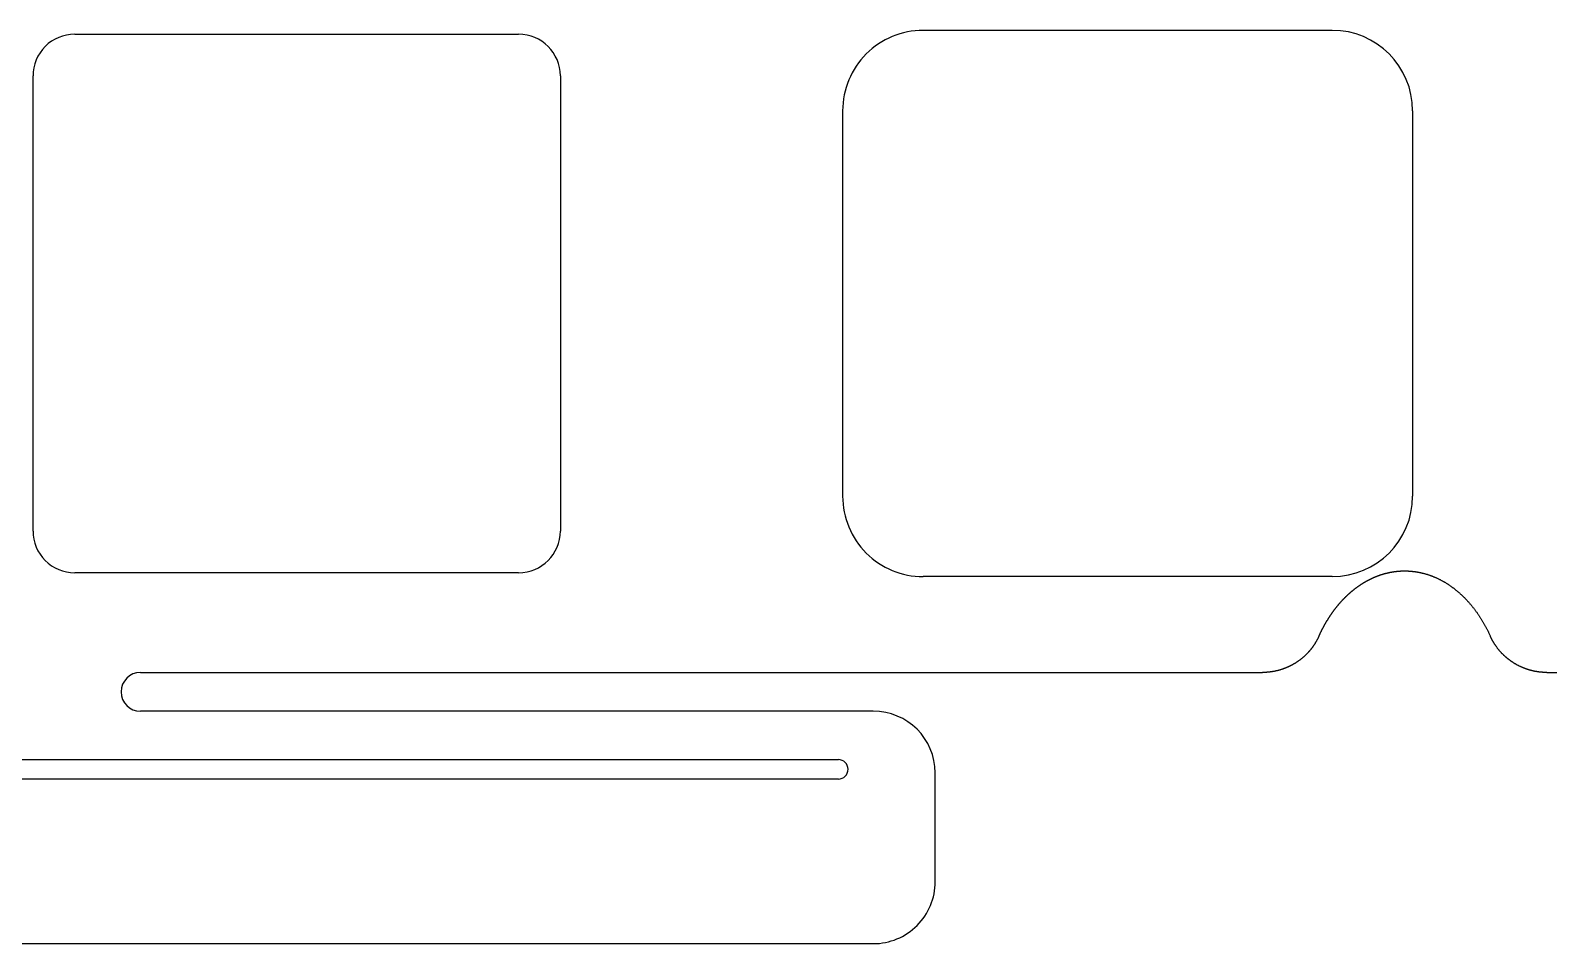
# Model space of a CAD drawing. Header units: millimetres. Extents: x -10 to 276, y -93 to 17.
# Drawn here: x 164.58 to 203.74, y -92.72 to -69.15 of the extents above; entities that cross this region are included whole.
import ezdxf

# ---------------------------------------------------------------- set-up
doc = ezdxf.new("R2010")
doc.units = ezdxf.units.MM
doc.layers.add('BLACK', color=7, linetype='CONTINUOUS')

msp = doc.modelspace()

# ---------------------------------------------------------------- linework, layer by layer
at = {"layer": 'BLACK', "linetype": 'Continuous'}
for p, q in [((165.725, -69.25), (177.175, -69.25)), ((198.15625, -69.15), (187.606249, -69.15)), ((164.65, -82.075), (164.65, -70.325)), ((178.25, -70.325), (178.25, -82.075)), ((185.53125, -71.225), (185.53125, -81.175001)), ((200.23125, -71.225), (200.23125, -81.175)), ((177.175, -83.15), (165.725, -83.15)), ((198.15625, -83.25), (187.60625, -83.25)), ((198.967125, -83.409678), (198.972951, -83.406148)), ((198.972951, -83.406148), (198.978776, -83.402642)), ((198.978776, -83.402642), (198.984611, -83.399153)), ((198.984611, -83.399153), (198.990445, -83.395688)), ((198.990445, -83.395688), (198.996288, -83.392241)), ((198.996288, -83.392241), (199.00213, -83.388818)), ((199.00213, -83.388818), (199.007982, -83.385412)), ((199.007982, -83.385412), (199.013833, -83.382031)), ((199.013833, -83.382031), (199.019694, -83.378666)), ((199.019694, -83.378666), (199.025553, -83.375326)), ((199.025553, -83.375326), (199.031421, -83.372003)), ((199.031421, -83.372003), (199.037289, -83.368704)), ((199.037289, -83.368704), (199.043166, -83.365423)), ((199.043166, -83.365423), (199.049041, -83.362165)), ((199.049041, -83.362165), (199.054926, -83.358925)), ((199.054926, -83.358925), (199.060809, -83.355709)), ((199.060809, -83.355709), (199.066702, -83.35251)), ((199.066702, -83.35251), (199.072593, -83.349335)), ((199.072593, -83.349335), (199.078493, -83.346178)), ((199.078493, -83.346178), (199.084392, -83.343045)), ((199.084392, -83.343045), (199.0903, -83.339929)), ((199.0903, -83.339929), (199.096206, -83.336836)), ((199.096206, -83.336836), (199.102121, -83.333762)), ((199.102121, -83.333762), (199.108035, -83.330711)), ((199.108035, -83.330711), (199.113958, -83.327678)), ((199.113958, -83.327678), (199.119879, -83.324668)), ((199.119879, -83.324668), (199.125809, -83.321676)), ((199.125809, -83.321676), (199.131737, -83.318708)), ((199.131737, -83.318708), (199.137674, -83.315757)), ((199.137674, -83.315757), (199.143609, -83.31283)), ((199.143609, -83.31283), (199.149553, -83.309921)), ((199.149553, -83.309921), (199.155495, -83.307034)), ((199.155495, -83.307034), (199.161446, -83.304166)), ((199.161446, -83.304166), (199.167395, -83.301321)), ((199.167395, -83.301321), (199.173353, -83.298495)), ((199.173353, -83.298495), (199.179309, -83.295691)), ((199.179309, -83.295691), (199.185273, -83.292905)), ((199.185273, -83.292905), (199.191235, -83.290142)), ((199.191235, -83.290142), (199.197206, -83.287398)), ((199.197206, -83.287398), (199.203175, -83.284676)), ((199.203175, -83.284676), (199.209152, -83.281973)), ((199.209152, -83.281973), (199.215128, -83.279292)), ((199.215128, -83.279292), (199.221111, -83.27663)), ((199.221111, -83.27663), (199.227093, -83.27399)), ((199.227093, -83.27399), (199.233083, -83.271369)), ((199.233083, -83.271369), (199.239071, -83.26877)), ((199.239071, -83.26877), (199.245067, -83.26619)), ((199.245067, -83.26619), (199.251061, -83.263632)), ((199.251061, -83.263632), (199.257063, -83.261093)), ((199.257063, -83.261093), (199.263063, -83.258576)), ((199.263063, -83.258576), (199.269071, -83.256078)), ((199.269071, -83.256078), (199.275077, -83.253602)), ((199.275077, -83.253602), (199.281091, -83.251144)), ((199.281091, -83.251144), (199.287103, -83.248709)), ((199.287103, -83.248709), (199.293123, -83.246293)), ((199.293123, -83.246293), (199.299141, -83.243899)), ((199.299141, -83.243899), (199.305166, -83.241523)), ((199.305166, -83.241523), (199.31119, -83.239169)), ((199.31119, -83.239169), (199.317221, -83.236835)), ((199.317221, -83.236835), (199.32325, -83.234522)), ((199.32325, -83.234522), (199.329287, -83.232228)), ((199.329287, -83.232228), (199.335322, -83.229956)), ((199.335322, -83.229956), (199.341364, -83.227703)), ((199.341364, -83.227703), (199.347404, -83.225471)), ((199.347404, -83.225471), (199.353452, -83.223259)), ((199.353452, -83.223259), (199.359497, -83.221068)), ((199.359497, -83.221068), (199.36555, -83.218896)), ((199.36555, -83.218896), (199.371601, -83.216746)), ((199.371601, -83.216746), (199.37766, -83.214615)), ((199.37766, -83.214615), (199.383716, -83.212506)), ((199.383716, -83.212506), (199.38978, -83.210415)), ((199.38978, -83.210415), (199.395841, -83.208346)), ((199.395841, -83.208346), (199.40191, -83.206296)), ((199.40191, -83.206296), (199.407977, -83.204268)), ((199.407977, -83.204268), (199.414051, -83.202259)), ((199.414051, -83.202259), (199.420122, -83.200271)), ((199.420122, -83.200271), (199.426201, -83.198302)), ((199.426201, -83.198302), (199.432278, -83.196354)), ((199.432278, -83.196354), (199.438362, -83.194426)), ((199.438362, -83.194426), (199.444444, -83.192519)), ((199.444444, -83.192519), (199.450533, -83.190631)), ((199.450533, -83.190631), (199.456619, -83.188765)), ((199.456619, -83.188765), (199.462713, -83.186917)), ((199.462713, -83.186917), (199.468805, -83.185091)), ((199.468805, -83.185091), (199.474903, -83.183283)), ((199.474903, -83.183283), (199.481, -83.181498)), ((199.481, -83.181498), (199.487103, -83.179731)), ((199.487103, -83.179731), (199.493204, -83.177985)), ((199.493204, -83.177985), (199.499312, -83.176259)), ((199.499312, -83.176259), (199.505418, -83.174554)), ((199.505418, -83.174554), (199.511531, -83.172867)), ((199.511531, -83.172867), (199.517642, -83.171202)), ((199.517642, -83.171202), (199.523759, -83.169556)), ((199.523759, -83.169556), (199.529875, -83.167931)), ((199.529875, -83.167931), (199.535997, -83.166326)), ((199.535997, -83.166326), (199.542117, -83.164741)), ((199.542117, -83.164741), (199.548243, -83.163176)), ((199.548243, -83.163176), (199.554368, -83.161631)), ((199.554368, -83.161631), (199.560499, -83.160106)), ((199.560499, -83.160106), (199.571377, -83.15745)), ((199.571377, -83.15745), (199.5775, -83.155984)), ((199.5775, -83.155984), (199.583625, -83.154538)), ((199.583625, -83.154538), (199.589751, -83.153112)), ((199.589751, -83.153112), (199.59588, -83.151706)), ((199.59588, -83.151706), (199.602009, -83.15032)), ((199.602009, -83.15032), (199.608141, -83.148955)), ((199.608141, -83.148955), (199.614273, -83.147609)), ((199.614273, -83.147609), (199.620408, -83.146284)), ((199.620408, -83.146284), (199.626544, -83.144979)), ((199.626544, -83.144979), (199.632682, -83.143694)), ((199.632682, -83.143694), (199.63882, -83.142429)), ((199.63882, -83.142429), (199.644961, -83.141184)), ((199.644961, -83.141184), (199.651103, -83.13996)), ((199.651103, -83.13996), (199.657246, -83.138755)), ((199.657246, -83.138755), (199.66339, -83.137571)), ((199.66339, -83.137571), (199.669537, -83.136406)), ((199.669537, -83.136406), (199.675683, -83.135262)), ((199.675683, -83.135262), (199.681832, -83.134138)), ((199.681832, -83.134138), (199.687982, -83.133034)), ((199.687982, -83.133034), (199.694133, -83.13195)), ((199.694133, -83.13195), (199.700285, -83.130887)), ((199.700285, -83.130887), (199.706439, -83.129843)), ((199.706439, -83.129843), (199.712593, -83.128819)), ((199.712593, -83.128819), (199.718749, -83.127816)), ((199.718749, -83.127816), (199.724906, -83.126832)), ((199.724906, -83.126832), (199.731064, -83.125869)), ((199.731064, -83.125869), (199.737223, -83.124926)), ((199.737223, -83.124926), (199.743383, -83.124002)), ((199.743383, -83.124002), (199.749544, -83.123099)), ((199.749544, -83.123099), (199.755706, -83.122216)), ((199.755706, -83.122216), (199.761869, -83.121353)), ((199.761869, -83.121353), (199.768034, -83.12051)), ((199.768034, -83.12051), (199.774198, -83.119687)), ((199.774198, -83.119687), (199.780364, -83.118885)), ((199.780364, -83.118885), (199.786531, -83.118102)), ((199.786531, -83.118102), (199.792699, -83.117339)), ((199.792699, -83.117339), (199.798867, -83.116597)), ((199.798867, -83.116597), (199.805037, -83.115874)), ((199.805037, -83.115874), (199.811207, -83.115171)), ((199.811207, -83.115171), (199.817378, -83.114489)), ((199.817378, -83.114489), (199.823549, -83.113826)), ((199.823549, -83.113826), (199.829722, -83.113184)), ((199.829722, -83.113184), (199.835895, -83.112561)), ((199.835895, -83.112561), (199.842069, -83.111959)), ((199.842069, -83.111959), (199.848243, -83.111377)), ((199.848243, -83.111377), (199.854418, -83.110814)), ((199.854418, -83.110814), (199.860593, -83.110272)), ((199.860593, -83.110272), (199.86677, -83.10975)), ((199.86677, -83.10975), (199.872946, -83.109248)), ((199.872946, -83.109248), (199.879124, -83.108765)), ((199.879124, -83.108765), (199.885301, -83.108303)), ((199.885301, -83.108303), (199.89148, -83.107861)), ((199.89148, -83.107861), (199.897659, -83.107439)), ((199.897659, -83.107439), (199.903838, -83.107037)), ((199.903838, -83.107037), (199.910017, -83.106655)), ((199.910017, -83.106655), (199.916198, -83.106293)), ((199.916198, -83.106293), (199.922378, -83.105951)), ((199.922378, -83.105951), (199.928559, -83.105628)), ((199.928559, -83.105628), (199.93474, -83.105326)), ((199.93474, -83.105326), (199.940922, -83.105044)), ((199.940922, -83.105044), (199.947103, -83.104782)), ((199.947103, -83.104782), (199.953285, -83.10454)), ((199.953285, -83.10454), (199.959468, -83.104318)), ((199.959468, -83.104318), (199.96565, -83.104116)), ((199.96565, -83.104116), (199.971833, -83.103934)), ((199.971833, -83.103934), (199.978016, -83.103772)), ((199.978016, -83.103772), (199.984199, -83.10363)), ((199.984199, -83.10363), (199.990382, -83.103508)), ((199.990382, -83.103508), (199.996565, -83.103406)), ((199.996565, -83.103406), (200.002749, -83.103324)), ((200.002749, -83.103324), (200.008932, -83.103262)), ((200.008932, -83.103262), (200.015116, -83.10322)), ((200.015116, -83.10322), (200.021299, -83.103198)), ((200.021299, -83.103198), (200.027483, -83.103196)), ((200.027483, -83.103196), (200.033666, -83.103214)), ((200.033666, -83.103214), (200.03985, -83.103252)), ((200.03985, -83.103252), (200.046033, -83.10331)), ((200.046033, -83.10331), (200.052216, -83.103389)), ((200.052216, -83.103389), (200.058399, -83.103487)), ((200.058399, -83.103487), (200.064582, -83.103605)), ((200.064582, -83.103605), (200.070765, -83.103743)), ((200.070765, -83.103743), (200.076948, -83.103901)), ((200.076948, -83.103901), (200.08313, -83.104079)), ((200.08313, -83.104079), (200.089313, -83.104277)), ((200.089313, -83.104277), (200.095495, -83.104495)), ((200.095495, -83.104495), (200.101677, -83.104733)), ((200.101677, -83.104733), (200.107858, -83.104991)), ((200.107858, -83.104991), (200.11404, -83.105269)), ((200.11404, -83.105269), (200.120221, -83.105567)), ((200.120221, -83.105567), (200.126401, -83.105885)), ((200.126401, -83.105885), (200.132581, -83.106224)), ((200.132581, -83.106224), (200.138761, -83.106582)), ((200.138761, -83.106582), (200.144941, -83.10696)), ((200.144941, -83.10696), (200.15112, -83.107358)), ((200.15112, -83.107358), (200.157298, -83.107776)), ((200.157298, -83.107776), (200.163476, -83.108214)), ((200.163476, -83.108214), (200.169654, -83.108673)), ((200.169654, -83.108673), (200.175831, -83.109151)), ((200.175831, -83.109151), (200.182007, -83.109649)), ((200.182007, -83.109649), (200.188183, -83.110167)), ((200.188183, -83.110167), (200.194359, -83.110706)), ((200.194359, -83.110706), (200.200534, -83.111264)), ((200.200534, -83.111264), (200.206708, -83.111842)), ((200.206708, -83.111842), (200.212881, -83.112441)), ((200.212881, -83.112441), (200.219054, -83.113059)), ((200.219054, -83.113059), (200.225226, -83.113698)), ((200.225226, -83.113698), (200.231397, -83.114356)), ((200.231397, -83.114356), (200.237568, -83.115035)), ((200.237568, -83.115035), (200.243738, -83.115733)), ((200.243738, -83.115733), (200.249907, -83.116452)), ((200.249907, -83.116452), (200.256076, -83.11719)), ((200.256076, -83.11719), (200.262243, -83.117949)), ((200.262243, -83.117949), (200.26841, -83.118728)), ((200.26841, -83.118728), (200.274576, -83.119527)), ((200.274576, -83.119527), (200.280741, -83.120346)), ((200.280741, -83.120346), (200.286905, -83.121185)), ((200.286905, -83.121185), (200.293068, -83.122044)), ((200.293068, -83.122044), (200.29923, -83.122923)), ((200.29923, -83.122923), (200.305392, -83.123822)), ((200.305392, -83.123822), (200.311552, -83.124741)), ((200.311552, -83.124741), (200.317711, -83.12568)), ((200.317711, -83.12568), (200.323869, -83.12664)), ((200.323869, -83.12664), (200.332942, -83.12809)), ((200.332942, -83.12809), (200.345253, -83.130128)), ((200.345253, -83.130128), (200.357559, -83.132247)), ((200.357559, -83.132247), (200.369857, -83.134445)), ((200.369857, -83.134445), (200.382149, -83.136723)), ((200.382149, -83.136723), (200.394435, -83.139082)), ((200.394435, -83.139082), (200.406714, -83.14152)), ((200.406714, -83.14152), (200.418986, -83.144039)), ((200.418986, -83.144039), (200.431251, -83.146638)), ((200.431251, -83.146638), (200.443509, -83.149317)), ((200.443509, -83.149317), (200.455761, -83.152076)), ((200.455761, -83.152076), (200.468004, -83.154916)), ((200.468004, -83.154916), (200.480241, -83.157836)), ((200.480241, -83.157836), (200.49247, -83.160836)), ((200.49247, -83.160836), (200.504692, -83.163917)), ((200.504692, -83.163917), (200.516906, -83.167079)), ((200.516906, -83.167079), (200.529112, -83.170321)), ((200.529112, -83.170321), (200.54131, -83.173643)), ((200.54131, -83.173643), (200.5535, -83.177046)), ((200.5535, -83.177046), (200.565682, -83.18053)), ((200.565682, -83.18053), (200.577855, -83.184095)), ((200.577855, -83.184095), (200.59002, -83.18774)), ((200.59002, -83.18774), (200.602176, -83.191467)), ((200.602176, -83.191467), (200.614324, -83.195274)), ((200.614324, -83.195274), (200.626462, -83.199162)), ((200.626462, -83.199162), (200.638591, -83.203131)), ((200.638591, -83.203131), (200.650711, -83.207181)), ((200.650711, -83.207181), (200.662822, -83.211313)), ((200.662822, -83.211313), (200.674923, -83.215525)), ((200.674923, -83.215525), (200.687014, -83.219819)), ((200.687014, -83.219819), (200.699094, -83.224194)), ((200.699094, -83.224194), (200.711165, -83.22865)), ((200.711165, -83.22865), (200.723225, -83.233188)), ((200.723225, -83.233188), (200.735275, -83.237807)), ((200.735275, -83.237807), (200.747314, -83.242508)), ((200.747314, -83.242508), (200.759342, -83.24729)), ((200.759342, -83.24729), (200.771358, -83.252154)), ((200.771358, -83.252154), (200.783363, -83.257099)), ((200.783363, -83.257099), (200.795357, -83.262126)), ((200.795357, -83.262126), (200.807338, -83.267235)), ((200.807338, -83.267235), (200.819308, -83.272425)), ((200.819308, -83.272425), (200.831265, -83.277698)), ((200.831265, -83.277698), (200.843209, -83.283052)), ((200.843209, -83.283052), (200.855141, -83.288488)), ((200.855141, -83.288488), (200.867059, -83.294005)), ((200.867059, -83.294005), (200.878964, -83.299605)), ((200.878964, -83.299605), (200.890856, -83.305287)), ((200.890856, -83.305287), (200.902733, -83.311051)), ((200.902733, -83.311051), (200.914597, -83.316896)), ((200.914597, -83.316896), (200.926446, -83.322824)), ((200.926446, -83.322824), (200.938281, -83.328834)), ((200.938281, -83.328834), (200.9501, -83.334926)), ((200.9501, -83.334926), (200.961904, -83.3411)), ((200.961904, -83.3411), (200.973693, -83.347356)), ((200.973693, -83.347356), (200.985466, -83.353694)), ((200.985466, -83.353694), (200.997222, -83.360114)), ((200.997222, -83.360114), (201.008963, -83.366617)), ((201.008963, -83.366617), (201.020686, -83.373201)), ((201.020686, -83.373201), (201.032393, -83.379868)), ((201.032393, -83.379868), (201.044082, -83.386617)), ((201.044082, -83.386617), (201.051855, -83.391156)), ((201.051855, -83.391156), (201.063529, -83.39805)), ((201.063529, -83.39805), (201.075182, -83.405025)), ((201.075182, -83.405025), (201.086816, -83.412081)), ((198.478812, -83.798934), (198.484094, -83.793599)), ((198.484094, -83.793599), (198.489387, -83.788282)), ((198.489387, -83.788282), (198.494685, -83.782988)), ((198.494685, -83.782988), (198.499993, -83.777712)), ((198.499993, -83.777712), (198.505307, -83.772459)), ((198.505307, -83.772459), (198.51063, -83.767225)), ((198.51063, -83.767225), (198.515959, -83.762013)), ((198.515959, -83.762013), (198.521298, -83.756819)), ((198.521298, -83.756819), (198.526643, -83.751648)), ((198.526643, -83.751648), (198.531997, -83.746495)), ((198.531997, -83.746495), (198.537356, -83.741365)), ((198.537356, -83.741365), (198.542725, -83.736254)), ((198.542725, -83.736254), (198.548099, -83.731165)), ((198.548099, -83.731165), (198.553483, -83.726094)), ((198.553483, -83.726094), (198.558872, -83.721047)), ((198.558872, -83.721047), (198.564271, -83.716017)), ((198.564271, -83.716017), (198.569675, -83.71101)), ((198.569675, -83.71101), (198.575088, -83.706022)), ((198.575088, -83.706022), (198.580506, -83.701056)), ((198.580506, -83.701056), (198.585934, -83.696109)), ((198.585934, -83.696109), (198.591366, -83.691184)), ((198.591366, -83.691184), (198.596808, -83.686278)), ((198.596808, -83.686278), (198.602255, -83.681395)), ((198.602255, -83.681395), (198.607711, -83.67653)), ((198.607711, -83.67653), (198.613172, -83.671687)), ((198.613172, -83.671687), (198.618642, -83.666863)), ((198.618642, -83.666863), (198.624117, -83.662062)), ((198.624117, -83.662062), (198.6296, -83.657279)), ((198.6296, -83.657279), (198.635089, -83.652519)), ((198.635089, -83.652519), (198.640587, -83.647777)), ((198.640587, -83.647777), (198.646089, -83.643058)), ((198.646089, -83.643058), (198.6516, -83.638357)), ((198.6516, -83.638357), (198.657116, -83.633679)), ((198.657116, -83.633679), (198.662641, -83.629019)), ((198.662641, -83.629019), (198.66817, -83.624382)), ((198.66817, -83.624382), (198.673708, -83.619764)), ((198.673708, -83.619764), (198.67925, -83.615168)), ((198.67925, -83.615168), (198.684801, -83.610591)), ((198.684801, -83.610591), (198.690357, -83.606036)), ((198.690357, -83.606036), (198.695921, -83.601499)), ((198.695921, -83.601499), (198.701489, -83.596985)), ((198.701489, -83.596985), (198.707066, -83.59249)), ((198.707066, -83.59249), (198.712648, -83.588017)), ((198.712648, -83.588017), (198.718238, -83.583563)), ((198.718238, -83.583563), (198.723832, -83.579131)), ((198.723832, -83.579131), (198.729434, -83.574718)), ((198.729434, -83.574718), (198.735041, -83.570328)), ((198.735041, -83.570328), (198.740656, -83.565955)), ((198.740656, -83.565955), (198.746275, -83.561606)), ((198.746275, -83.561606), (198.751903, -83.557275)), ((198.751903, -83.557275), (198.757534, -83.552966)), ((198.757534, -83.552966), (198.763174, -83.548676)), ((198.763174, -83.548676), (198.768818, -83.544408)), ((198.768818, -83.544408), (198.77447, -83.540159)), ((198.77447, -83.540159), (198.780125, -83.535933)), ((198.780125, -83.535933), (198.785789, -83.531724)), ((198.785789, -83.531724), (198.791457, -83.527539)), ((198.791457, -83.527539), (198.797133, -83.523372)), ((198.797133, -83.523372), (198.800361, -83.521013)), ((198.800361, -83.521013), (198.806035, -83.516886)), ((198.806035, -83.516886), (198.81172, -83.512776)), ((198.81172, -83.512776), (198.817406, -83.50869)), ((198.817406, -83.50869), (198.823102, -83.504622)), ((198.823102, -83.504622), (198.828799, -83.500577)), ((198.828799, -83.500577), (198.834506, -83.49655)), ((198.834506, -83.49655), (198.840214, -83.492547)), ((198.840214, -83.492547), (198.845932, -83.488561)), ((198.845932, -83.488561), (198.851651, -83.484599)), ((198.851651, -83.484599), (198.857379, -83.480654)), ((198.857379, -83.480654), (198.863109, -83.476734)), ((198.863109, -83.476734), (198.868848, -83.472831)), ((198.868848, -83.472831), (198.874587, -83.468952)), ((198.874587, -83.468952), (198.880337, -83.46509)), ((198.880337, -83.46509), (198.886086, -83.461253)), ((198.886086, -83.461253), (198.891846, -83.457432)), ((198.891846, -83.457432), (198.897605, -83.453636)), ((198.897605, -83.453636), (198.903375, -83.449857)), ((198.903375, -83.449857), (198.909144, -83.446102)), ((198.909144, -83.446102), (198.914924, -83.442365)), ((198.914924, -83.442365), (198.920703, -83.438652)), ((198.920703, -83.438652), (198.926492, -83.434956)), ((198.926492, -83.434956), (198.93228, -83.431284)), ((198.93228, -83.431284), (198.938079, -83.427629)), ((198.938079, -83.427629), (198.943877, -83.423999)), ((198.943877, -83.423999), (198.949685, -83.420386)), ((198.949685, -83.420386), (198.955492, -83.416797)), ((198.955492, -83.416797), (198.961309, -83.413225)), ((198.961309, -83.413225), (198.967125, -83.409678)), ((201.086816, -83.412081), (201.098429, -83.419218)), ((201.098429, -83.419218), (201.110022, -83.426437)), ((201.110022, -83.426437), (201.121594, -83.433736)), ((201.121594, -83.433736), (201.133145, -83.441118)), ((201.133145, -83.441118), (201.144676, -83.44858)), ((201.144676, -83.44858), (201.156186, -83.456125)), ((201.156186, -83.456125), (201.167674, -83.463751)), ((201.167674, -83.463751), (201.179142, -83.471459)), ((201.179142, -83.471459), (201.190588, -83.479248)), ((201.190588, -83.479248), (201.202012, -83.48712)), ((201.202012, -83.48712), (201.213415, -83.495074)), ((201.213415, -83.495074), (201.224795, -83.50311)), ((201.224795, -83.50311), (201.236154, -83.511228)), ((201.236154, -83.511228), (201.24749, -83.519428)), ((201.24749, -83.519428), (201.258804, -83.527711)), ((201.258804, -83.527711), (201.270095, -83.536076)), ((201.270095, -83.536076), (201.281363, -83.544524)), ((201.281363, -83.544524), (201.292608, -83.553054)), ((201.292608, -83.553054), (201.30383, -83.561667)), ((201.30383, -83.561667), (201.315028, -83.570363)), ((201.315028, -83.570363), (201.326202, -83.579141)), ((201.326202, -83.579141), (201.337353, -83.588002)), ((201.337353, -83.588002), (201.348479, -83.596946)), ((201.348479, -83.596946), (201.359581, -83.605973)), ((201.359581, -83.605973), (201.370658, -83.615082)), ((201.370658, -83.615082), (201.38171, -83.624275)), ((201.38171, -83.624275), (201.392737, -83.63355)), ((201.392737, -83.63355), (201.403738, -83.642909)), ((201.403738, -83.642909), (201.414714, -83.65235)), ((201.414714, -83.65235), (201.425663, -83.661875)), ((201.425663, -83.661875), (201.436586, -83.671482)), ((201.436586, -83.671482), (201.447483, -83.681173)), ((201.447483, -83.681173), (201.458353, -83.690946)), ((201.458353, -83.690946), (201.469195, -83.700803)), ((201.469195, -83.700803), (201.48001, -83.710742)), ((201.48001, -83.710742), (201.490797, -83.720765)), ((201.490797, -83.720765), (201.501556, -83.73087)), ((201.501556, -83.73087), (201.512287, -83.741058)), ((201.512287, -83.741058), (201.522988, -83.751329)), ((201.522988, -83.751329), (201.533661, -83.761683)), ((201.533661, -83.761683), (201.544304, -83.77212)), ((201.544304, -83.77212), (201.554917, -83.782639)), ((201.554917, -83.782639), (201.5655, -83.793241)), ((201.5655, -83.793241), (201.576053, -83.803926)), ((198.149426, -84.196098), (198.154103, -84.189427)), ((198.154103, -84.189427), (198.158792, -84.182774)), ((198.158792, -84.182774), (198.16349, -84.176144)), ((198.16349, -84.176144), (198.168199, -84.169531)), ((198.168199, -84.169531), (198.172918, -84.16294)), ((198.172918, -84.16294), (198.177649, -84.156366)), ((198.177649, -84.156366), (198.182388, -84.149815)), ((198.182388, -84.149815), (198.187139, -84.143282)), ((198.187139, -84.143282), (198.191899, -84.13677)), ((198.191899, -84.13677), (198.19667, -84.130277)), ((198.19667, -84.130277), (198.20145, -84.123806)), ((198.20145, -84.123806), (198.206242, -84.117352)), ((198.206242, -84.117352), (198.211042, -84.110921)), ((198.211042, -84.110921), (198.215854, -84.104507)), ((198.215854, -84.104507), (198.220674, -84.098116)), ((198.220674, -84.098116), (198.225506, -84.091742)), ((198.225506, -84.091742), (198.230346, -84.085391)), ((198.230346, -84.085391), (198.235198, -84.079058)), ((198.235198, -84.079058), (198.240057, -84.072747)), ((198.240057, -84.072747), (198.244928, -84.066454)), ((198.244928, -84.066454), (198.249808, -84.060183)), ((198.249808, -84.060183), (198.254698, -84.05393)), ((198.254698, -84.05393), (198.259597, -84.047699)), ((198.259597, -84.047699), (198.264506, -84.041487)), ((198.264506, -84.041487), (198.269424, -84.035297)), ((198.269424, -84.035297), (198.274353, -84.029124)), ((198.274353, -84.029124), (198.279289, -84.022975)), ((198.279289, -84.022975), (198.284237, -84.016843)), ((198.284237, -84.016843), (198.289192, -84.010733)), ((198.289192, -84.010733), (198.294159, -84.004642)), ((198.294159, -84.004642), (198.299133, -83.998573)), ((198.299133, -83.998573), (198.304118, -83.992522)), ((198.304118, -83.992522), (198.309111, -83.986493)), ((198.309111, -83.986493), (198.314114, -83.980483)), ((198.314114, -83.980483), (198.319125, -83.974495)), ((198.319125, -83.974495), (198.324147, -83.968525)), ((198.324147, -83.968525), (198.329176, -83.962578)), ((198.329176, -83.962578), (198.334216, -83.956648)), ((198.334216, -83.956648), (198.339263, -83.950742)), ((198.339263, -83.950742), (198.344321, -83.944853)), ((198.344321, -83.944853), (198.349386, -83.938987)), ((198.349386, -83.938987), (198.354461, -83.933139)), ((198.354461, -83.933139), (198.359544, -83.927313)), ((198.359544, -83.927313), (198.364637, -83.921506)), ((198.364637, -83.921506), (198.369737, -83.915721)), ((198.369737, -83.915721), (198.374848, -83.909955)), ((198.374848, -83.909955), (198.379966, -83.904211)), ((198.379966, -83.904211), (198.385094, -83.898485)), ((198.385094, -83.898485), (198.390228, -83.892782)), ((198.390228, -83.892782), (198.395374, -83.887097)), ((198.395374, -83.887097), (198.400525, -83.881434)), ((198.400525, -83.881434), (198.405688, -83.87579)), ((198.405688, -83.87579), (198.410856, -83.870169)), ((198.410856, -83.870169), (198.416035, -83.864565)), ((198.416035, -83.864565), (198.42122, -83.858985)), ((198.42122, -83.858985), (198.426416, -83.853422)), ((198.426416, -83.853422), (198.431618, -83.847882)), ((198.431618, -83.847882), (198.43683, -83.842361)), ((198.43683, -83.842361), (198.442049, -83.836862)), ((198.442049, -83.836862), (198.447277, -83.831381)), ((198.447277, -83.831381), (198.452512, -83.825923)), ((198.452512, -83.825923), (198.457757, -83.820484)), ((198.457757, -83.820484), (198.463007, -83.815067)), ((198.463007, -83.815067), (198.468268, -83.809668)), ((198.468268, -83.809668), (198.473535, -83.804292)), ((198.473535, -83.804292), (198.478812, -83.798934)), ((201.576053, -83.803926), (201.586575, -83.814693)), ((201.586575, -83.814693), (201.597065, -83.825542)), ((201.597065, -83.825542), (201.607524, -83.836473)), ((201.607524, -83.836473), (201.61795, -83.847487)), ((201.61795, -83.847487), (201.628345, -83.858582)), ((201.628345, -83.858582), (201.638706, -83.86976)), ((201.638706, -83.86976), (201.649034, -83.881019)), ((201.649034, -83.881019), (201.659328, -83.892359)), ((201.659328, -83.892359), (201.669589, -83.903781)), ((201.669589, -83.903781), (201.679815, -83.915284)), ((201.679815, -83.915284), (201.690006, -83.926868)), ((201.690006, -83.926868), (201.700161, -83.938533)), ((201.700161, -83.938533), (201.710281, -83.950278)), ((201.710281, -83.950278), (201.720365, -83.962104)), ((201.720365, -83.962104), (201.730412, -83.97401)), ((201.730412, -83.97401), (201.740421, -83.985996)), ((201.740421, -83.985996), (201.747868, -83.994994)), ((201.747868, -83.994994), (201.757825, -84.007135)), ((201.757825, -84.007135), (201.767743, -84.019355)), ((201.767743, -84.019355), (201.777622, -84.031652)), ((201.777622, -84.031652), (201.787461, -84.044027)), ((201.787461, -84.044027), (201.797259, -84.056481)), ((201.797259, -84.056481), (201.807017, -84.069012)), ((201.807017, -84.069012), (201.816735, -84.081621)), ((201.816735, -84.081621), (201.826411, -84.094308)), ((201.826411, -84.094308), (201.836047, -84.107073)), ((201.836047, -84.107073), (201.845641, -84.119916)), ((201.845641, -84.119916), (201.855193, -84.132836)), ((201.855193, -84.132836), (201.864704, -84.145834)), ((201.864704, -84.145834), (201.874172, -84.15891)), ((201.874172, -84.15891), (201.883598, -84.172063)), ((201.883598, -84.172063), (201.89298, -84.185294)), ((201.89298, -84.185294), (201.90232, -84.198602)), ((197.913201, -84.586203), (197.917226, -84.578518)), ((197.917226, -84.578518), (197.921263, -84.570855)), ((197.921263, -84.570855), (197.925315, -84.563205)), ((197.925315, -84.563205), (197.929378, -84.555577)), ((197.929378, -84.555577), (197.933457, -84.547963)), ((197.933457, -84.547963), (197.937547, -84.540371)), ((197.937547, -84.540371), (197.941651, -84.532792)), ((197.941651, -84.532792), (197.945767, -84.525236)), ((197.945767, -84.525236), (197.949898, -84.517693)), ((197.949898, -84.517693), (197.954039, -84.510173)), ((197.954039, -84.510173), (197.958196, -84.502666)), ((197.958196, -84.502666), (197.962364, -84.495182)), ((197.962364, -84.495182), (197.966546, -84.487712)), ((197.966546, -84.487712), (197.970739, -84.480263)), ((197.970739, -84.480263), (197.974947, -84.472829)), ((197.974947, -84.472829), (197.979165, -84.465418)), ((197.979165, -84.465418), (197.983399, -84.45802)), ((197.983399, -84.45802), (197.987642, -84.450645)), ((197.987642, -84.450645), (197.991901, -84.443284)), ((197.991901, -84.443284), (197.996169, -84.435945)), ((197.996169, -84.435945), (198.000453, -84.428621)), ((198.000453, -84.428621), (198.004746, -84.421319)), ((198.004746, -84.421319), (198.009055, -84.414032)), ((198.009055, -84.414032), (198.013373, -84.406767)), ((198.013373, -84.406767), (198.017706, -84.399516)), ((198.017706, -84.399516), (198.022049, -84.392288)), ((198.022049, -84.392288), (198.026406, -84.385075)), ((198.026406, -84.385075), (198.030773, -84.377884)), ((198.030773, -84.377884), (198.035155, -84.370708)), ((198.035155, -84.370708), (198.04043, -84.362119)), ((198.04043, -84.362119), (198.044842, -84.354978)), ((198.044842, -84.354978), (198.049266, -84.347854)), ((198.049266, -84.347854), (198.053701, -84.340752)), ((198.053701, -84.340752), (198.058149, -84.333667)), ((198.058149, -84.333667), (198.062606, -84.326603)), ((198.062606, -84.326603), (198.067077, -84.319557)), ((198.067077, -84.319557), (198.071557, -84.312533)), ((198.071557, -84.312533), (198.07605, -84.305526)), ((198.07605, -84.305526), (198.080553, -84.29854)), ((198.080553, -84.29854), (198.085068, -84.291572)), ((198.085068, -84.291572), (198.089593, -84.284626)), ((198.089593, -84.284626), (198.094131, -84.277697)), ((198.094131, -84.277697), (198.098678, -84.27079)), ((198.098678, -84.27079), (198.103238, -84.2639)), ((198.103238, -84.2639), (198.107808, -84.257032)), ((198.107808, -84.257032), (198.112389, -84.250182)), ((198.112389, -84.250182), (198.11698, -84.243354)), ((198.11698, -84.243354), (198.121584, -84.236543)), ((198.121584, -84.236543), (198.126197, -84.229753)), ((198.126197, -84.229753), (198.130822, -84.222982)), ((198.130822, -84.222982), (198.135456, -84.216232)), ((198.135456, -84.216232), (198.140103, -84.2095)), ((198.140103, -84.2095), (198.144758, -84.20279)), ((198.144758, -84.20279), (198.149426, -84.196098)), ((201.90232, -84.198602), (201.911616, -84.211987)), ((201.911616, -84.211987), (201.920869, -84.225449)), ((201.920869, -84.225449), (201.930077, -84.238989)), ((201.930077, -84.238989), (201.939241, -84.252605)), ((201.939241, -84.252605), (201.948361, -84.266298)), ((201.948361, -84.266298), (201.957435, -84.280067)), ((201.957435, -84.280067), (201.966465, -84.293913)), ((201.966465, -84.293913), (201.975448, -84.307836)), ((201.975448, -84.307836), (201.984386, -84.321834)), ((201.984386, -84.321834), (201.993277, -84.335909)), ((201.993277, -84.335909), (202.002122, -84.350059)), ((202.002122, -84.350059), (202.010919, -84.364285)), ((202.010919, -84.364285), (202.01967, -84.378586)), ((202.01967, -84.378586), (202.028372, -84.392963)), ((202.028372, -84.392963), (202.037027, -84.407415)), ((202.037027, -84.407415), (202.045633, -84.421941)), ((202.045633, -84.421941), (202.054191, -84.436542)), ((202.054191, -84.436542), (202.062699, -84.451216)), ((202.062699, -84.451216), (202.071158, -84.465965)), ((202.071158, -84.465965), (202.079567, -84.480788)), ((202.079567, -84.480788), (202.087926, -84.495684)), ((202.087926, -84.495684), (202.096234, -84.510653)), ((202.096234, -84.510653), (202.104491, -84.525695)), ((202.104491, -84.525695), (202.112697, -84.54081)), ((202.112697, -84.54081), (202.120851, -84.555996)), ((202.120851, -84.555996), (202.128953, -84.571255)), ((202.128953, -84.571255), (202.137002, -84.586584)), ((197.72163, -84.963634), (197.715666, -84.973248)), ((197.727525, -84.953979), (197.72163, -84.963634)), ((197.733352, -84.944282), (197.727525, -84.953979)), ((197.739111, -84.934544), (197.733352, -84.944282)), ((197.7448, -84.924766), (197.739111, -84.934544)), ((197.75042, -84.914949), (197.7448, -84.924766)), ((197.75597, -84.905091), (197.75042, -84.914949)), ((197.761451, -84.895195), (197.75597, -84.905091)), ((197.766861, -84.885261), (197.761451, -84.895195)), ((197.772201, -84.875288), (197.766861, -84.885261)), ((197.77747, -84.865279), (197.772201, -84.875288)), ((197.782668, -84.855232), (197.77747, -84.865279)), ((197.787796, -84.845149), (197.782668, -84.855232)), ((197.792851, -84.83503), (197.787796, -84.845149)), ((197.797835, -84.824875), (197.792851, -84.83503)), ((197.802747, -84.814685), (197.797835, -84.824875)), ((197.807587, -84.804461), (197.802747, -84.814685)), ((197.812354, -84.794203), (197.807587, -84.804461)), ((197.817049, -84.783912), (197.812354, -84.794203)), ((197.817049, -84.783912), (197.820725, -84.775802)), ((197.820725, -84.775802), (197.824417, -84.767705)), ((197.824417, -84.767705), (197.828122, -84.759628)), ((197.828122, -84.759628), (197.831843, -84.751564)), ((197.831843, -84.751564), (197.835577, -84.74352)), ((197.835577, -84.74352), (197.839327, -84.73549)), ((197.839327, -84.73549), (197.843089, -84.72748)), ((197.843089, -84.72748), (197.846867, -84.719484)), ((197.846867, -84.719484), (197.850657, -84.711508)), ((197.850657, -84.711508), (197.854463, -84.703545)), ((197.854463, -84.703545), (197.858282, -84.695603)), ((197.858282, -84.695603), (197.862116, -84.687675)), ((197.862116, -84.687675), (197.865962, -84.679767)), ((197.865962, -84.679767), (197.869824, -84.671873)), ((197.869824, -84.671873), (197.873698, -84.663999)), ((197.873698, -84.663999), (197.877588, -84.656139)), ((197.877588, -84.656139), (197.88149, -84.648301)), ((197.88149, -84.648301), (197.885407, -84.640476)), ((197.885407, -84.640476), (197.889336, -84.632671)), ((197.889336, -84.632671), (197.893281, -84.624881)), ((197.893281, -84.624881), (197.897237, -84.617112)), ((197.897237, -84.617112), (197.901209, -84.609356)), ((197.901209, -84.609356), (197.905192, -84.601622)), ((197.905192, -84.601622), (197.909191, -84.593902)), ((197.909191, -84.593902), (197.913201, -84.586203)), ((202.137002, -84.586584), (202.144999, -84.601985)), ((202.144999, -84.601985), (202.152942, -84.617457)), ((202.152942, -84.617457), (202.160831, -84.632999)), ((202.160831, -84.632999), (202.168666, -84.64861)), ((202.168666, -84.64861), (202.176447, -84.664292)), ((202.176447, -84.664292), (202.184173, -84.680042)), ((202.184173, -84.680042), (202.191843, -84.69586)), ((202.191843, -84.69586), (202.199458, -84.711747)), ((202.199458, -84.711747), (202.207016, -84.727702)), ((202.207016, -84.727702), (202.214517, -84.743723)), ((202.214517, -84.743723), (202.221962, -84.759811)), ((202.221962, -84.759811), (202.229349, -84.775965)), ((202.229349, -84.775965), (202.232951, -84.783912)), ((202.237524, -84.793938), (202.232951, -84.783912)), ((202.239898, -84.799074), (202.237524, -84.793938)), ((202.242291, -84.8042), (202.239898, -84.799074)), ((202.244702, -84.809319), (202.242291, -84.8042)), ((202.24713, -84.814428), (202.244702, -84.809319)), ((202.249577, -84.819529), (202.24713, -84.814428)), ((202.252042, -84.824621), (202.249577, -84.819529)), ((202.254525, -84.829705), (202.252042, -84.824621)), ((202.257025, -84.83478), (202.254525, -84.829705)), ((202.259544, -84.839846), (202.257025, -84.83478)), ((202.26208, -84.844903), (202.259544, -84.839846)), ((202.264635, -84.849951), (202.26208, -84.844903)), ((202.267207, -84.854989), (202.264635, -84.849951)), ((202.269797, -84.860019), (202.267207, -84.854989)), ((202.272405, -84.865039), (202.269797, -84.860019)), ((202.275031, -84.870051), (202.272405, -84.865039)), ((202.277674, -84.875052), (202.275031, -84.870051)), ((202.280335, -84.880045), (202.277674, -84.875052)), ((202.283013, -84.885028), (202.280335, -84.880045)), ((202.285709, -84.890002), (202.283013, -84.885028)), ((202.288423, -84.894965), (202.285709, -84.890002)), ((202.291154, -84.89992), (202.288423, -84.894965)), ((202.293903, -84.904864), (202.291154, -84.89992)), ((202.296669, -84.909799), (202.293903, -84.904864)), ((202.299453, -84.914724), (202.296669, -84.909799)), ((202.302254, -84.91964), (202.299453, -84.914724)), ((202.305072, -84.924545), (202.302254, -84.91964)), ((202.307908, -84.92944), (202.305072, -84.924545)), ((202.310761, -84.934325), (202.307908, -84.92944)), ((202.313631, -84.9392), (202.310761, -84.934325)), ((202.316518, -84.944065), (202.313631, -84.9392)), ((202.319423, -84.94892), (202.316518, -84.944065)), ((202.322345, -84.953764), (202.319423, -84.94892)), ((202.325284, -84.958598), (202.322345, -84.953764)), ((202.328239, -84.963421), (202.325284, -84.958598)), ((202.331212, -84.968234), (202.328239, -84.963421)), ((202.334202, -84.973037), (202.331212, -84.968234)), ((197.372822, -85.362827), (197.364045, -85.369963)), ((197.381549, -85.355628), (197.372822, -85.362827)), ((197.390224, -85.348368), (197.381549, -85.355628)), ((197.398847, -85.341047), (197.390224, -85.348368)), ((197.407418, -85.333665), (197.398847, -85.341047)), ((197.415937, -85.326223), (197.407418, -85.333665)), ((197.424403, -85.318721), (197.415937, -85.326223)), ((197.432816, -85.311159), (197.424403, -85.318721)), ((197.441175, -85.303538), (197.432816, -85.311159)), ((197.44948, -85.295858), (197.441175, -85.303538)), ((197.457731, -85.288119), (197.44948, -85.295858)), ((197.458324, -85.287558), (197.457731, -85.288119)), ((197.462429, -85.283664), (197.458324, -85.287558)), ((197.466519, -85.279755), (197.462429, -85.283664)), ((197.470595, -85.275831), (197.466519, -85.279755)), ((197.474657, -85.271894), (197.470595, -85.275831)), ((197.478706, -85.267941), (197.474657, -85.271894)), ((197.48274, -85.263975), (197.478706, -85.267941)), ((197.486761, -85.259994), (197.48274, -85.263975)), ((197.490767, -85.256), (197.486761, -85.259994)), ((197.494759, -85.251991), (197.490767, -85.256)), ((197.498737, -85.247968), (197.494759, -85.251991)), ((197.502701, -85.243931), (197.498737, -85.247968)), ((197.50665, -85.23988), (197.502701, -85.243931)), ((197.510585, -85.235815), (197.50665, -85.23988)), ((197.514505, -85.231736), (197.510585, -85.235815)), ((197.518412, -85.227644), (197.514505, -85.231736)), ((197.522303, -85.223537), (197.518412, -85.227644)), ((197.52618, -85.219417), (197.522303, -85.223537)), ((197.530042, -85.215284), (197.52618, -85.219417)), ((197.53389, -85.211136), (197.530042, -85.215284)), ((197.537723, -85.206975), (197.53389, -85.211136)), ((197.541542, -85.202801), (197.537723, -85.206975)), ((197.545345, -85.198613), (197.541542, -85.202801)), ((197.549134, -85.194411), (197.545345, -85.198613)), ((197.552907, -85.190197), (197.549134, -85.194411)), ((197.556667, -85.185969), (197.552907, -85.190197)), ((197.56041, -85.181727), (197.556667, -85.185969)), ((197.564139, -85.177473), (197.56041, -85.181727)), ((197.567853, -85.173205), (197.564139, -85.177473)), ((197.571552, -85.168924), (197.567853, -85.173205)), ((197.575235, -85.164631), (197.571552, -85.168924)), ((197.578904, -85.160324), (197.575235, -85.164631)), ((197.582557, -85.156004), (197.578904, -85.160324)), ((197.586194, -85.151671), (197.582557, -85.156004)), ((197.589817, -85.147326), (197.586194, -85.151671)), ((197.593424, -85.142968), (197.589817, -85.147326)), ((197.597015, -85.138597), (197.593424, -85.142968)), ((197.600591, -85.134213), (197.597015, -85.138597)), ((197.604152, -85.129817), (197.600591, -85.134213)), ((197.607697, -85.125408), (197.604152, -85.129817)), ((197.611226, -85.120987), (197.607697, -85.125408)), ((197.61474, -85.116553), (197.611226, -85.120987)), ((197.618238, -85.112107), (197.61474, -85.116553)), ((197.62172, -85.107649), (197.618238, -85.112107)), ((197.625187, -85.103178), (197.62172, -85.107649)), ((197.628638, -85.098695), (197.625187, -85.103178)), ((197.632072, -85.0942), (197.628638, -85.098695)), ((197.635491, -85.089693), (197.632072, -85.0942)), ((197.638894, -85.085173), (197.635491, -85.089693)), ((197.642281, -85.080642), (197.638894, -85.085173)), ((197.645652, -85.076099), (197.642281, -85.080642)), ((197.649007, -85.071544), (197.645652, -85.076099)), ((197.652345, -85.066977), (197.649007, -85.071544)), ((197.655668, -85.062398), (197.652345, -85.066977)), ((197.658974, -85.057808), (197.655668, -85.062398)), ((197.665537, -85.048593), (197.658974, -85.057808)), ((197.672036, -85.039331), (197.665537, -85.048593)), ((197.678468, -85.030024), (197.672036, -85.039331)), ((197.684835, -85.020671), (197.678468, -85.030024)), ((197.691135, -85.011274), (197.684835, -85.020671)), ((197.697368, -85.001832), (197.691135, -85.011274)), ((197.703535, -84.992347), (197.697368, -85.001832)), ((197.709634, -84.982819), (197.703535, -84.992347)), ((197.715666, -84.973248), (197.709634, -84.982819)), ((202.337209, -84.977829), (202.334202, -84.973037)), ((202.340233, -84.98261), (202.337209, -84.977829)), ((202.343274, -84.98738), (202.340233, -84.98261)), ((202.346331, -84.99214), (202.343274, -84.98738)), ((202.349406, -84.996889), (202.346331, -84.99214)), ((202.352497, -85.001627), (202.349406, -84.996889)), ((202.355605, -85.006354), (202.352497, -85.001627)), ((202.358729, -85.01107), (202.355605, -85.006354)), ((202.36187, -85.015775), (202.358729, -85.01107)), ((202.365028, -85.020468), (202.36187, -85.015775)), ((202.368202, -85.025151), (202.365028, -85.020468)), ((202.371393, -85.029822), (202.368202, -85.025151)), ((202.374601, -85.034482), (202.371393, -85.029822)), ((202.377824, -85.03913), (202.374601, -85.034482)), ((202.384321, -85.048393), (202.377824, -85.03913)), ((202.390883, -85.057609), (202.384321, -85.048393)), ((202.39751, -85.066779), (202.390883, -85.057609)), ((202.404202, -85.075902), (202.39751, -85.066779)), ((202.410958, -85.084977), (202.404202, -85.075902)), ((202.417778, -85.094003), (202.410958, -85.084977)), ((202.424661, -85.102982), (202.417778, -85.094003)), ((202.431608, -85.111911), (202.424661, -85.102982)), ((202.438617, -85.120791), (202.431608, -85.111911)), ((202.44569, -85.129621), (202.438617, -85.120791)), ((202.452824, -85.138401), (202.44569, -85.129621)), ((202.46002, -85.14713), (202.452824, -85.138401)), ((202.467278, -85.155808), (202.46002, -85.14713)), ((202.474596, -85.164434), (202.467278, -85.155808)), ((202.481976, -85.173008), (202.474596, -85.164434)), ((202.489416, -85.18153), (202.481976, -85.173008)), ((202.496916, -85.189999), (202.489416, -85.18153)), ((202.504475, -85.198414), (202.496916, -85.189999)), ((202.512094, -85.206776), (202.504475, -85.198414)), ((202.519771, -85.215083), (202.512094, -85.206776)), ((202.527507, -85.223337), (202.519771, -85.215083)), ((202.535302, -85.231535), (202.527507, -85.223337)), ((202.543154, -85.239678), (202.535302, -85.231535)), ((202.551063, -85.247765), (202.543154, -85.239678)), ((202.559029, -85.255796), (202.551063, -85.247765)), ((202.567052, -85.26377), (202.559029, -85.255796)), ((202.567633, -85.264343), (202.567052, -85.26377)), ((202.571669, -85.268308), (202.567633, -85.264343)), ((202.575718, -85.272259), (202.571669, -85.268308)), ((202.579782, -85.276195), (202.575718, -85.272259)), ((202.58386, -85.280117), (202.579782, -85.276195)), ((202.587951, -85.284025), (202.58386, -85.280117)), ((202.592056, -85.287918), (202.587951, -85.284025)), ((202.596175, -85.291796), (202.592056, -85.287918)), ((202.600308, -85.29566), (202.596175, -85.291796)), ((202.604454, -85.299509), (202.600308, -85.29566)), ((202.608613, -85.303344), (202.604454, -85.299509)), ((202.612787, -85.307164), (202.608613, -85.303344)), ((202.616974, -85.310968), (202.612787, -85.307164)), ((202.621174, -85.314759), (202.616974, -85.310968)), ((202.625387, -85.318534), (202.621174, -85.314759)), ((202.629614, -85.322294), (202.625387, -85.318534)), ((202.633854, -85.326039), (202.629614, -85.322294)), ((202.638108, -85.32977), (202.633854, -85.326039)), ((202.642374, -85.333485), (202.638108, -85.32977)), ((202.646654, -85.337185), (202.642374, -85.333485)), ((202.650946, -85.34087), (202.646654, -85.337185)), ((202.655252, -85.34454), (202.650946, -85.34087)), ((202.65957, -85.348194), (202.655252, -85.34454)), ((202.663902, -85.351833), (202.65957, -85.348194)), ((202.668246, -85.355457), (202.663902, -85.351833)), ((202.672603, -85.359066), (202.668246, -85.355457)), ((202.676973, -85.362659), (202.672603, -85.359066)), ((202.681355, -85.366236), (202.676973, -85.362659)), ((167.4201, -85.725), (196.359025, -85.725)), ((196.370044, -85.724962), (196.359025, -85.725)), ((196.375702, -85.724913), (196.370044, -85.724962)), ((196.381359, -85.724844), (196.375702, -85.724913)), ((196.387016, -85.724755), (196.381359, -85.724844)), ((196.392672, -85.724646), (196.387016, -85.724755)), ((196.398329, -85.724517), (196.392672, -85.724646)), ((196.403984, -85.724368), (196.398329, -85.724517)), ((196.409639, -85.724199), (196.403984, -85.724368)), ((196.415293, -85.72401), (196.409639, -85.724199)), ((196.420947, -85.723801), (196.415293, -85.72401)), ((196.4266, -85.723572), (196.420947, -85.723801)), ((196.432252, -85.723323), (196.4266, -85.723572)), ((196.437903, -85.723055), (196.432252, -85.723323)), ((196.443553, -85.722766), (196.437903, -85.723055)), ((196.449202, -85.722457), (196.443553, -85.722766)), ((196.45485, -85.722128), (196.449202, -85.722457)), ((196.460496, -85.721779), (196.45485, -85.722128)), ((196.466141, -85.72141), (196.460496, -85.721779)), ((196.471785, -85.721022), (196.466141, -85.72141)), ((196.477428, -85.720613), (196.471785, -85.721022)), ((196.483069, -85.720184), (196.477428, -85.720613)), ((196.488708, -85.719736), (196.483069, -85.720184)), ((196.494346, -85.719267), (196.488708, -85.719736)), ((196.499982, -85.718779), (196.494346, -85.719267)), ((196.505617, -85.71827), (196.499982, -85.718779)), ((196.511249, -85.717742), (196.505617, -85.71827)), ((196.51688, -85.717194), (196.511249, -85.717742)), ((196.522509, -85.716626), (196.51688, -85.717194)), ((196.528135, -85.716038), (196.522509, -85.716626)), ((196.53376, -85.71543), (196.528135, -85.716038)), ((196.539382, -85.714802), (196.53376, -85.71543)), ((196.545002, -85.714154), (196.539382, -85.714802)), ((196.55062, -85.713487), (196.545002, -85.714154)), ((196.556235, -85.712799), (196.55062, -85.713487)), ((196.561848, -85.712092), (196.556235, -85.712799)), ((196.567458, -85.711365), (196.561848, -85.712092)), ((196.573066, -85.710618), (196.567458, -85.711365)), ((196.578671, -85.709852), (196.573066, -85.710618)), ((196.584273, -85.709065), (196.578671, -85.709852)), ((196.589872, -85.708259), (196.584273, -85.709065)), ((196.595469, -85.707433), (196.589872, -85.708259)), ((196.601062, -85.706587), (196.595469, -85.707433)), ((196.606653, -85.705721), (196.601062, -85.706587)), ((196.61224, -85.704836), (196.606653, -85.705721)), ((196.617824, -85.703931), (196.61224, -85.704836)), ((196.623405, -85.703006), (196.617824, -85.703931)), ((196.628983, -85.702061), (196.623405, -85.703006)), ((196.634557, -85.701097), (196.628983, -85.702061)), ((196.640128, -85.700113), (196.634557, -85.701097)), ((196.645695, -85.699109), (196.640128, -85.700113)), ((196.651259, -85.698085), (196.645695, -85.699109)), ((196.662375, -85.69598), (196.651259, -85.698085)), ((196.673476, -85.693795), (196.662375, -85.69598)), ((196.684561, -85.691533), (196.673476, -85.693795)), ((196.69563, -85.689192), (196.684561, -85.691533)), ((196.706682, -85.686773), (196.69563, -85.689192)), ((196.717716, -85.684275), (196.706682, -85.686773)), ((196.728732, -85.6817), (196.717716, -85.684275)), ((196.73973, -85.679047), (196.728732, -85.6817)), ((196.750709, -85.676316), (196.73973, -85.679047)), ((196.761668, -85.673508), (196.750709, -85.676316)), ((196.772606, -85.670623), (196.761668, -85.673508)), ((196.783524, -85.66766), (196.772606, -85.670623)), ((196.794421, -85.66462), (196.783524, -85.66766)), ((196.805296, -85.661503), (196.794421, -85.66462)), ((196.816148, -85.658309), (196.805296, -85.661503)), ((196.826977, -85.655039), (196.816148, -85.658309)), ((196.837783, -85.651692), (196.826977, -85.655039)), ((196.848565, -85.648269), (196.837783, -85.651692)), ((196.859322, -85.64477), (196.848565, -85.648269)), ((196.870055, -85.641195), (196.859322, -85.64477)), ((196.880761, -85.637544), (196.870055, -85.641195)), ((196.891442, -85.633818), (196.880761, -85.637544)), ((196.902096, -85.630016), (196.891442, -85.633818)), ((196.912722, -85.626139), (196.902096, -85.630016)), ((196.923321, -85.622187), (196.912722, -85.626139)), ((196.933892, -85.61816), (196.923321, -85.622187)), ((196.934654, -85.617867), (196.933892, -85.61816)), ((196.939929, -85.615822), (196.934654, -85.617867)), ((196.945197, -85.613758), (196.939929, -85.615822)), ((196.950458, -85.611676), (196.945197, -85.613758)), ((196.955711, -85.609576), (196.950458, -85.611676)), ((196.960957, -85.607456), (196.955711, -85.609576)), ((196.966195, -85.605319), (196.960957, -85.607456)), ((196.971426, -85.603162), (196.966195, -85.605319)), ((196.976648, -85.600988), (196.971426, -85.603162)), ((196.981864, -85.598795), (196.976648, -85.600988)), ((196.987071, -85.596583), (196.981864, -85.598795)), ((196.992271, -85.594353), (196.987071, -85.596583)), ((196.997462, -85.592105), (196.992271, -85.594353)), ((197.002646, -85.589838), (196.997462, -85.592105)), ((197.007821, -85.587554), (197.002646, -85.589838)), ((197.012988, -85.58525), (197.007821, -85.587554)), ((197.018147, -85.582929), (197.012988, -85.58525)), ((197.023298, -85.580589), (197.018147, -85.582929)), ((197.028441, -85.578231), (197.023298, -85.580589)), ((197.033575, -85.575855), (197.028441, -85.578231)), ((197.038701, -85.573461), (197.033575, -85.575855)), ((197.043818, -85.571049), (197.038701, -85.573461)), ((197.048927, -85.568619), (197.043818, -85.571049)), ((197.054027, -85.56617), (197.048927, -85.568619)), ((197.059118, -85.563704), (197.054027, -85.56617)), ((197.064201, -85.561219), (197.059118, -85.563704)), ((197.069274, -85.558717), (197.064201, -85.561219)), ((197.07434, -85.556197), (197.069274, -85.558717)), ((197.079395, -85.553659), (197.07434, -85.556197)), ((197.084442, -85.551102), (197.079395, -85.553659)), ((197.08948, -85.548529), (197.084442, -85.551102)), ((197.094509, -85.545937), (197.08948, -85.548529)), ((197.099528, -85.543328), (197.094509, -85.545937)), ((197.104539, -85.5407), (197.099528, -85.543328)), ((197.109539, -85.538056), (197.104539, -85.5407)), ((197.114531, -85.535393), (197.109539, -85.538056)), ((197.119513, -85.532713), (197.114531, -85.535393)), ((197.124486, -85.530015), (197.119513, -85.532713)), ((197.129449, -85.5273), (197.124486, -85.530015)), ((197.134402, -85.524567), (197.129449, -85.5273)), ((197.139346, -85.521817), (197.134402, -85.524567)), ((197.14428, -85.519049), (197.139346, -85.521817)), ((197.149204, -85.516264), (197.14428, -85.519049)), ((197.154118, -85.513461), (197.149204, -85.516264)), ((197.159022, -85.510642), (197.154118, -85.513461)), ((197.163916, -85.507804), (197.159022, -85.510642)), ((197.168801, -85.50495), (197.163916, -85.507804)), ((197.173675, -85.502078), (197.168801, -85.50495)), ((197.178538, -85.499189), (197.173675, -85.502078)), ((197.183392, -85.496283), (197.178538, -85.499189)), ((197.188235, -85.49336), (197.183392, -85.496283)), ((197.193068, -85.490419), (197.188235, -85.49336)), ((197.197891, -85.487462), (197.193068, -85.490419)), ((197.202703, -85.484487), (197.197891, -85.487462)), ((197.207504, -85.481496), (197.202703, -85.484487)), ((197.217075, -85.475462), (197.207504, -85.481496)), ((197.226603, -85.469361), (197.217075, -85.475462)), ((197.236087, -85.463193), (197.226603, -85.469361)), ((197.245528, -85.456957), (197.236087, -85.463193)), ((197.254924, -85.450656), (197.245528, -85.456957)), ((197.264275, -85.444288), (197.254924, -85.450656)), ((197.273581, -85.437854), (197.264275, -85.444288)), ((197.282841, -85.431354), (197.273581, -85.437854)), ((197.292055, -85.42479), (197.282841, -85.431354)), ((197.301222, -85.41816), (197.292055, -85.42479)), ((197.310342, -85.411466), (197.301222, -85.41816)), ((197.319415, -85.404707), (197.310342, -85.411466)), ((197.328439, -85.397885), (197.319415, -85.404707)), ((197.337414, -85.390999), (197.328439, -85.397885)), ((197.346341, -85.38405), (197.337414, -85.390999)), ((197.355218, -85.377038), (197.346341, -85.38405)), ((197.364045, -85.369963), (197.355218, -85.377038)), ((202.68575, -85.369798), (202.681355, -85.366236)), ((202.690158, -85.373345), (202.68575, -85.369798)), ((202.694578, -85.376876), (202.690158, -85.373345)), ((202.699011, -85.380391), (202.694578, -85.376876)), ((202.703456, -85.38389), (202.699011, -85.380391)), ((202.707913, -85.387374), (202.703456, -85.38389)), ((202.712383, -85.390842), (202.707913, -85.387374)), ((202.716865, -85.394294), (202.712383, -85.390842)), ((202.721359, -85.39773), (202.716865, -85.394294)), ((202.725865, -85.401151), (202.721359, -85.39773)), ((202.730383, -85.404555), (202.725865, -85.401151)), ((202.734913, -85.407944), (202.730383, -85.404555)), ((202.739455, -85.411316), (202.734913, -85.407944)), ((202.74401, -85.414672), (202.739455, -85.411316)), ((202.748575, -85.418012), (202.74401, -85.414672)), ((202.753153, -85.421337), (202.748575, -85.418012)), ((202.757742, -85.424644), (202.753153, -85.421337)), ((202.762344, -85.427936), (202.757742, -85.424644)), ((202.766956, -85.431211), (202.762344, -85.427936)), ((202.77158, -85.43447), (202.766956, -85.431211)), ((202.776216, -85.437712), (202.77158, -85.43447)), ((202.780863, -85.440939), (202.776216, -85.437712)), ((202.785521, -85.444148), (202.780863, -85.440939)), ((202.790191, -85.447341), (202.785521, -85.444148)), ((202.794872, -85.450518), (202.790191, -85.447341)), ((202.799564, -85.453678), (202.794872, -85.450518)), ((202.804268, -85.456821), (202.799564, -85.453678)), ((202.813708, -85.463058), (202.804268, -85.456821)), ((202.823191, -85.469228), (202.813708, -85.463058)), ((202.832718, -85.475331), (202.823191, -85.469228)), ((202.842288, -85.481366), (202.832718, -85.475331)), ((202.8519, -85.487333), (202.842288, -85.481366)), ((202.861554, -85.493232), (202.8519, -85.487333)), ((202.871249, -85.499063), (202.861554, -85.493232)), ((202.880986, -85.504824), (202.871249, -85.499063)), ((202.890762, -85.510517), (202.880986, -85.504824)), ((202.900579, -85.516141), (202.890762, -85.510517)), ((202.910435, -85.521695), (202.900579, -85.516141)), ((202.92033, -85.527179), (202.910435, -85.521695)), ((202.930263, -85.532592), (202.92033, -85.527179)), ((202.940234, -85.537936), (202.930263, -85.532592)), ((202.950243, -85.543209), (202.940234, -85.537936)), ((202.960289, -85.54841), (202.950243, -85.543209)), ((202.970371, -85.553541), (202.960289, -85.54841)), ((202.980489, -85.5586), (202.970371, -85.553541)), ((202.990642, -85.563587), (202.980489, -85.5586)), ((203.00083, -85.568503), (202.990642, -85.563587)), ((203.011053, -85.573346), (203.00083, -85.568503)), ((203.02131, -85.578117), (203.011053, -85.573346)), ((203.0316, -85.582815), (203.02131, -85.578117)), ((203.041923, -85.58744), (203.0316, -85.582815)), ((203.052278, -85.591992), (203.041923, -85.58744)), ((203.062666, -85.596471), (203.052278, -85.591992)), ((203.073084, -85.600876), (203.062666, -85.596471)), ((203.083534, -85.605208), (203.073084, -85.600876)), ((203.08429, -85.605518), (203.083534, -85.605208)), ((203.08953, -85.607654), (203.08429, -85.605518)), ((203.094776, -85.609772), (203.08953, -85.607654)), ((203.10003, -85.611871), (203.094776, -85.609772)), ((203.105291, -85.613951), (203.10003, -85.611871)), ((203.11056, -85.616013), (203.105291, -85.613951)), ((203.115835, -85.618055), (203.11056, -85.616013)), ((203.121119, -85.62008), (203.115835, -85.618055)), ((203.126408, -85.622085), (203.121119, -85.62008)), ((203.131706, -85.624072), (203.126408, -85.622085)), ((203.137009, -85.62604), (203.131706, -85.624072)), ((203.142321, -85.62799), (203.137009, -85.62604)), ((203.147638, -85.62992), (203.142321, -85.62799)), ((203.152963, -85.631832), (203.147638, -85.62992)), ((203.158294, -85.633725), (203.152963, -85.631832)), ((203.163633, -85.635599), (203.158294, -85.633725)), ((203.168977, -85.637454), (203.163633, -85.635599)), ((203.174328, -85.639291), (203.168977, -85.637454)), ((203.179685, -85.641108), (203.174328, -85.639291)), ((203.18505, -85.642906), (203.179685, -85.641108)), ((203.190419, -85.644686), (203.18505, -85.642906)), ((203.195796, -85.646446), (203.190419, -85.644686)), ((203.201179, -85.648187), (203.195796, -85.646446)), ((203.206568, -85.64991), (203.201179, -85.648187)), ((203.211962, -85.651613), (203.206568, -85.64991)), ((203.217363, -85.653297), (203.211962, -85.651613)), ((203.22277, -85.654962), (203.217363, -85.653297)), ((203.228182, -85.656608), (203.22277, -85.654962)), ((203.233601, -85.658235), (203.228182, -85.656608)), ((203.239025, -85.659842), (203.233601, -85.658235)), ((203.244454, -85.661431), (203.239025, -85.659842)), ((203.24989, -85.663), (203.244454, -85.661431)), ((203.25533, -85.66455), (203.24989, -85.663)), ((203.260777, -85.66608), (203.25533, -85.66455)), ((203.266228, -85.667592), (203.260777, -85.66608)), ((203.271685, -85.669084), (203.266228, -85.667592)), ((203.277147, -85.670557), (203.271685, -85.669084)), ((203.282615, -85.67201), (203.277147, -85.670557)), ((203.288087, -85.673444), (203.282615, -85.67201)), ((203.293565, -85.674859), (203.288087, -85.673444)), ((203.299047, -85.676255), (203.293565, -85.674859)), ((203.304534, -85.677631), (203.299047, -85.676255)), ((203.310026, -85.678987), (203.304534, -85.677631)), ((203.315523, -85.680325), (203.310026, -85.678987)), ((203.321025, -85.681642), (203.315523, -85.680325)), ((203.326531, -85.682941), (203.321025, -85.681642)), ((203.332042, -85.684219), (203.326531, -85.682941)), ((203.337557, -85.685479), (203.332042, -85.684219)), ((203.343077, -85.686719), (203.337557, -85.685479)), ((203.348601, -85.687939), (203.343077, -85.686719)), ((203.354129, -85.68914), (203.348601, -85.687939)), ((203.359661, -85.690321), (203.354129, -85.68914)), ((203.365198, -85.691482), (203.359661, -85.690321)), ((203.370738, -85.692625), (203.365198, -85.691482)), ((203.376283, -85.693747), (203.370738, -85.692625)), ((203.387384, -85.695933), (203.376283, -85.693747)), ((203.3985, -85.69804), (203.387384, -85.695933)), ((203.40963, -85.700069), (203.3985, -85.69804)), ((203.420775, -85.702019), (203.40963, -85.700069)), ((203.431933, -85.703891), (203.420775, -85.702019)), ((203.443103, -85.705683), (203.431933, -85.703891)), ((203.454286, -85.707396), (203.443103, -85.705683)), ((203.465481, -85.70903), (203.454286, -85.707396)), ((203.476687, -85.710585), (203.465481, -85.70903)), ((203.487904, -85.71206), (203.476687, -85.710585)), ((203.49913, -85.713457), (203.487904, -85.71206)), ((203.510366, -85.714773), (203.49913, -85.713457)), ((203.521611, -85.716011), (203.510366, -85.714773)), ((203.532865, -85.717168), (203.521611, -85.716011)), ((203.544126, -85.718247), (203.532865, -85.717168)), ((203.555394, -85.719245), (203.544126, -85.718247)), ((203.566669, -85.720164), (203.555394, -85.719245)), ((203.57795, -85.721003), (203.566669, -85.720164)), ((203.589237, -85.721762), (203.57795, -85.721003)), ((203.600528, -85.722441), (203.589237, -85.721762)), ((203.611824, -85.723041), (203.600528, -85.722441)), ((203.623124, -85.723561), (203.611824, -85.723041)), ((203.634428, -85.724), (203.623124, -85.723561)), ((203.645734, -85.72436), (203.634428, -85.724)), ((203.657042, -85.72464), (203.645734, -85.72436)), ((203.668352, -85.72484), (203.657042, -85.72464)), ((203.679663, -85.72496), (203.668352, -85.72484)), ((203.690975, -85.725), (203.679663, -85.72496)), ((203.690975, -85.725), (231.6299, -85.725)), ((186.3201, -86.725), (167.4201, -86.725)), ((140.4201, -87.975), (185.4201, -87.975)), ((185.4201, -88.475), (140.4201, -88.475)), ((187.920082, -91.125), (187.920082, -88.317203)), ((139.5201, -92.725), (186.320082, -92.725))]:
    msp.add_line(p, q, dxfattribs=at)
at = {"layer": 'BLACK'}
for centre, radius, start, end in [((165.724999, -70.324999), 1.074999, 89.9999467, 180.0000533), ((177.175, -70.325), 1.075, 0, 90), ((187.606249, -71.224999), 2.074999, 90, 180.0000276), ((198.15625, -71.225), 2.075, 0, 90), ((187.606249, -81.175001), 2.074999, 180, 270.0000276), ((198.15625, -81.175), 2.075, 270, 0), ((165.724999, -82.075001), 1.074999, 179.9999467, 270.0000533), ((177.175, -82.075), 1.075, 270, 0), ((167.4201, -86.225), 0.5, 90, 270), ((186.3201, -88.325), 1.6, 0.2792104, 90), ((185.4201, -88.225), 0.25, 270, 90), ((186.3201, -91.125), 1.599982, 269.9993554, 0)]:
    msp.add_arc(centre, radius, start, end, dxfattribs=at)

doc.saveas('drawing.dxf')
